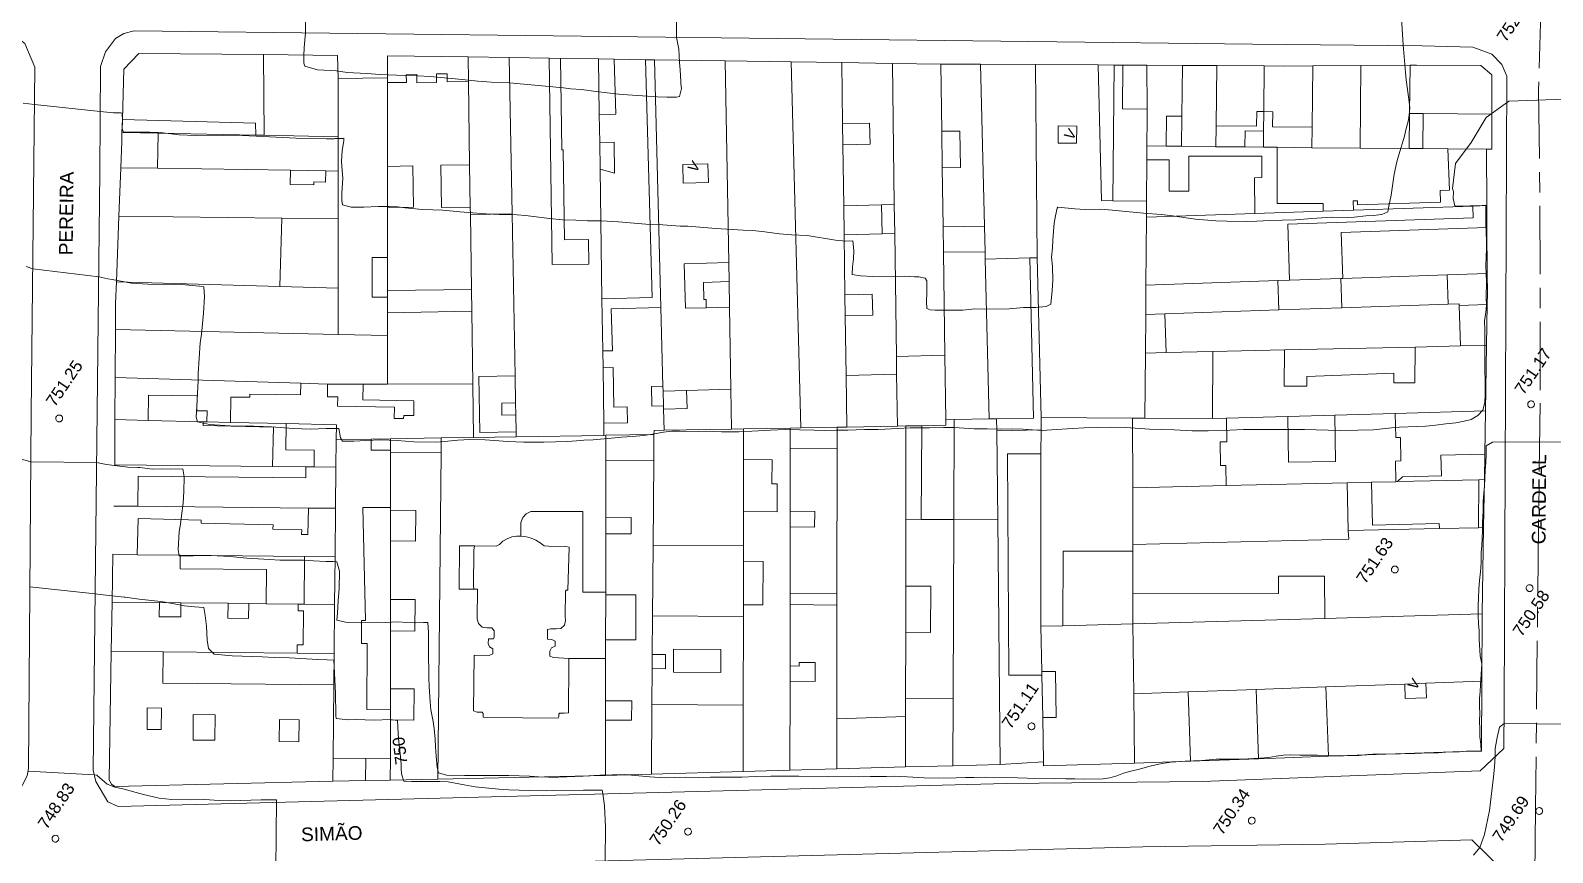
# Model space of a CAD drawing. Header units: metres. Extents: x 325024 to 7190115, y 7391967 to 10157759.
# Drawn here: x 325723 to 325945.9, y 7393366.1 to 7393486.6 of the extents above; entities that cross this region are included whole.
import ezdxf
from ezdxf.enums import TextEntityAlignment as Align

# ---------------------------------------------------------------- set-up
doc = ezdxf.new("R2010")
doc.units = ezdxf.units.M
doc.linetypes.add('T09', pattern=[17, 10, -2, 3, -2])
doc.layers.get('0').update_dxf_attribs({"lineweight": 18})
for name, color, linetype, lineweight in [('100_SIST_VIARIO_MEIO_FIO', 1, 'Continuous', 18), ('160_P_SIMP_ASF_TOP', 7, 'Continuous', 18), ('206_MURO_E_MURO_ARRIMO', 7, 'Continuous', 18), ('214_PROJ_BEIRAL_EDIF', 10, 'Continuous', 18), ('508_LM_SETOR_FISCAL', 136, 'T09', 18), ('600_CURVA_MESTRA', 14, 'Continuous', 18), ('602_CURVA_MESTRA_TOP', 24, 'Continuous', 18), ('604_CURVA_INTERM', 7, 'Continuous', 18), ('606_PTO_COTADO', 7, 'Continuous', 18), ('608_PTO_COTADO_INTERVIA', 1, 'Continuous', 18), ('624_SEGM_CURVA_MESTRA', 14, 'Continuous', 18)]:
    doc.layers.add(name, color=color, linetype=linetype, lineweight=lineweight)
doc.styles.add('Style-Arial', font='arial.ttf', dxfattribs={"height": 1.75})

# ---------------------------------------------------------------- blocks, each defined once
blk = doc.blocks.new('SP09')
at = {"color": 0, "linetype": 'Continuous'}
blk.add_lwpolyline([(-0.03, -0.51), (-0.14, -0.49), (-0.24, -0.46), (-0.31, -0.42), (-0.35, -0.39), (-0.42, -0.31), (-0.47, -0.24), (-0.51, -0.15), (-0.52, -0.09), (-0.52, 0.03), (-0.51, 0.11), (-0.48, 0.2), (-0.44, 0.27), (-0.4, 0.33), (-0.32, 0.39), (-0.23, 0.44), (-0.15, 0.48), (-0.1, 0.48), (-0.03, 0.48), (0.08, 0.48), (0.19, 0.44), (0.27, 0.4), (0.35, 0.32), (0.41, 0.23), (0.46, 0.11), (0.48, 0.03), (0.48, -0.03), (0.47, -0.08), (0.44, -0.21), (0.38, -0.3), (0.31, -0.38), (0.23, -0.44), (0.1, -0.49), (0.02, -0.51)], close=True, dxfattribs=at)
blk = doc.blocks.new('SP10')
at = {"color": 0, "linetype": 'Continuous'}
blk.add_lwpolyline([(-0.03, -0.51), (-0.14, -0.49), (-0.24, -0.46), (-0.31, -0.42), (-0.35, -0.39), (-0.42, -0.31), (-0.47, -0.24), (-0.51, -0.15), (-0.52, -0.09), (-0.52, 0.03), (-0.51, 0.11), (-0.48, 0.2), (-0.44, 0.27), (-0.4, 0.33), (-0.32, 0.39), (-0.23, 0.44), (-0.15, 0.48), (-0.1, 0.48), (-0.03, 0.48), (0.08, 0.48), (0.19, 0.44), (0.27, 0.4), (0.35, 0.32), (0.41, 0.23), (0.46, 0.11), (0.48, 0.03), (0.48, -0.03), (0.47, -0.08), (0.44, -0.21), (0.38, -0.3), (0.31, -0.38), (0.23, -0.44), (0.1, -0.49), (0.02, -0.51)], close=True, dxfattribs=at)

msp = doc.modelspace()

# ---------------------------------------------------------------- linework, layer by layer
at = {"layer": '100_SIST_VIARIO_MEIO_FIO'}
for points in [[(325664.633, 7393375.287), (325667.197, 7393372.698), (325718.647, 7393373.061), (325720.968, 7393374.427), (325722.471, 7393377.354), (325722.692, 7393378.417), (325723.076, 7393430.465), (325723.616, 7393481.187), (325722.172, 7393484.639), (325720.248, 7393486.109), (325717.898, 7393486.733), (325668.58, 7393487.375), (325665.976, 7393484.94), (325665.288, 7393417.593)], [(325926.837, 7393484.288), (325934.256, 7393484.091), (325937.035, 7393483.098), (325938.527, 7393481.569), (325939.237, 7393479.879), (325938.865, 7393387.68), (325938.792, 7393381.357), (325935.334, 7393378.098), (325894.605, 7393376.542), (325865.968, 7393376.232), (325735.836, 7393372.875), (325734.288, 7393373.524), (325732.567, 7393376.549), (325732.137, 7393378.193), (325733.147, 7393465.866), (325733.229, 7393481.285), (325733.947, 7393483.442), (325735.437, 7393485.368), (325736.64, 7393486.129), (325738.151, 7393486.499), (325902.003, 7393484.543)], [(325885.906, 7393366.962), (325766.498, 7393363.835), (325735.036, 7393362.867), (325732.548, 7393361.129), (325731.93, 7393359.365), (325731.289, 7393298.226), (325730.821, 7393267.041), (325731.976, 7393264.494), (325733.201, 7393262.978), (325735.308, 7393261.827), (325752.061, 7393261.431), (325820.465, 7393260.932), (325934.46, 7393260.813), (325936.447, 7393261.823), (325937.757, 7393263.627), (325938.715, 7393363.478), (325934.11, 7393367.979), (325912.648, 7393367.36)]]:
    msp.add_lwpolyline(points, close=True, dxfattribs=at)
at = {"layer": '206_MURO_E_MURO_ARRIMO'}
for p, q in [((325767.933, 7393482.905), (325757.128, 7393483.017)), ((325775.271, 7393482.859), (325787.074, 7393482.679)), ((325798.953, 7393482.497), (325800.617, 7393482.472)), ((325806.184, 7393482.387), (325808.495, 7393482.351)), ((325813.053, 7393482.282), (325814.389, 7393482.261)), ((325849.232, 7393481.742), (325856.323, 7393481.641)), ((325881.723, 7393481.493), (325883.001, 7393481.485)), ((325736.345, 7393470.282), (325736.199, 7393466.458)), ((325736.383, 7393471.62), (325736.345, 7393470.282)), ((325936.287, 7393469.187), (325936.29, 7393460.903)), ((325936.29, 7393460.903), (325936.291, 7393459.117)), ((325936.291, 7393459.117), (325936.303, 7393457.702)), ((325936.361, 7393446.404), (325936.266, 7393440.418)), ((325735.384, 7393435.738), (325735.353, 7393429.541)), ((325936.014, 7393424.505), (325935.955, 7393420.757)), ((325935.955, 7393420.757), (325935.844, 7393413.72)), ((325935.844, 7393413.72), (325935.644, 7393401.085)), ((325851.165, 7393378.652), (325841.095, 7393378.392)), ((325858.102, 7393378.831), (325851.165, 7393378.652)), ((325871.381, 7393379.405), (325865.046, 7393379.011)), ((325775.69, 7393376.744), (325772.064, 7393376.668)), ((325827.388, 7393377.995), (325813.926, 7393377.606))]:
    msp.add_line(p, q, dxfattribs=at)
for points in [[(325767.933, 7393482.905), (325768.028, 7393479.517)], [(325775.273, 7393479.623), (325775.271, 7393482.859)], [(325903.645, 7393474.665), (325903.615, 7393471.826)], [(325856.459, 7393471.794), (325856.532, 7393466.428)], [(325886.514, 7393467.625), (325886.529, 7393469.644)], [(325891.575, 7393469.589), (325889.342, 7393469.613)], [(325896.634, 7393469.535), (325900.885, 7393469.489)], [(325903.591, 7393469.46), (325905.588, 7393469.439)], [(325934.257, 7393460.833), (325936.29, 7393460.903)], [(325856.652, 7393457.784), (325856.703, 7393454.064)], [(325915.218, 7393450.237), (325914.928, 7393450.227)], [(325775.286, 7393447.485), (325775.286, 7393448.445)], [(325787.572, 7393448.625), (325787.619, 7393445.431)], [(325748.829, 7393429.227), (325752.278, 7393429.146)], [(325864.521, 7393427.89), (325864.502, 7393429.65)], [(325871.03, 7393428.072), (325864.521, 7393427.89)], [(325864.521, 7393427.89), (325864.661, 7393414.844)], [(325775.72, 7393425.065), (325775.722, 7393426.734)], [(325763.319, 7393422.628), (325758.422, 7393422.675)], [(325935.16, 7393420.739), (325935.955, 7393420.757)], [(325735.199, 7393416.887), (325738.714, 7393416.85)], [(325916.02, 7393413.289), (325929.367, 7393413.579)], [(325935.11, 7393413.704), (325935.844, 7393413.72)], [(325884.47, 7393404), (325884.455, 7393410.268)], [(325827.418, 7393408.803), (325827.411, 7393402.419)], [(325762.194, 7393402.529), (325763.063, 7393402.519)], [(325767.465, 7393395.25), (325762.045, 7393395.306)], [(325871.25, 7393385.885), (325871.123, 7393392.109)], [(325851.165, 7393378.652), (325851.172, 7393386.035)]]:
    msp.add_lwpolyline(points, dxfattribs=at)
at = {"layer": '214_PROJ_BEIRAL_EDIF'}
for points in [[(325755.986, 7393471.222), (325755.961, 7393472.976), (325736.437, 7393473.507), (325736.647, 7393480.912), (325738.828, 7393483.208), (325757.128, 7393483.017), (325757.225, 7393471.197)], [(325787.127, 7393479.087), (325787.074, 7393482.679), (325793.082, 7393482.587), (325793.52, 7393459.702), (325787.411, 7393459.612), (325787.396, 7393460.667), (325787.305, 7393466.873)], [(325806.303, 7393474.246), (325806.184, 7393482.387), (325800.617, 7393482.472), (325800.813, 7393469.09), (325801.002, 7393469.093), (325801.195, 7393455.882), (325804.707, 7393455.933), (325804.759, 7393452.345), (325799.395, 7393452.267), (325798.953, 7393482.497), (325793.082, 7393482.587), (325793.52, 7393459.702), (325793.974, 7393435.951), (325794.049, 7393431.996), (325794.083, 7393430.237), (325794.131, 7393427.75), (325794.144, 7393427.033), (325806.99, 7393427.242), (325806.964, 7393429.002), (325806.845, 7393437.15), (325806.809, 7393439.604), (325806.698, 7393447.222), (325806.419, 7393466.263), (325806.363, 7393470.159)], [(325806.363, 7393470.159), (325806.303, 7393474.246), (325808.719, 7393474.314), (325808.495, 7393482.351), (325813.053, 7393482.282), (325814.027, 7393447.427), (325806.698, 7393447.222), (325806.419, 7393466.263), (325808.527, 7393465.662), (325808.461, 7393470.19)], [(325815.326, 7393445.96), (325815.623, 7393434.463), (325815.642, 7393433.732), (325819.088, 7393433.828), (325825.576, 7393434.01), (325825.37, 7393446.035), (325821.976, 7393445.94), (325818.917, 7393445.854), (325818.734, 7393452.39), (325825.257, 7393452.573), (325824.751, 7393482.091), (325814.389, 7393482.261)], [(325825.257, 7393452.573), (325825.306, 7393449.76), (325825.37, 7393446.035), (325825.576, 7393434.01), (325825.676, 7393428.159), (325827.436, 7393428.19), (325834.276, 7393428.312), (325835.846, 7393428.339), (325834.392, 7393481.954), (325824.751, 7393482.091)], [(325841.943, 7393472.876), (325841.819, 7393481.848), (325834.392, 7393481.954), (325835.846, 7393428.339), (325841.143, 7393428.433), (325842.555, 7393428.458), (325842.451, 7393435.997), (325842.33, 7393444.743), (325842.288, 7393447.822), (325842.167, 7393456.615), (325842.108, 7393460.85), (325841.985, 7393469.808)], [(325841.943, 7393472.876), (325845.898, 7393472.986), (325845.984, 7393469.92), (325841.985, 7393469.808), (325842.108, 7393460.85), (325847.642, 7393461.004), (325849.517, 7393461.057), (325849.232, 7393481.742), (325841.819, 7393481.848)], [(325856.459, 7393471.794), (325859.132, 7393471.831), (325859.206, 7393466.465), (325856.532, 7393466.428), (325856.652, 7393457.784), (325862.717, 7393457.868), (325862.144, 7393481.607), (325856.323, 7393481.641)], [(325862.717, 7393457.868), (325862.807, 7393454.148), (325862.833, 7393453.069), (325869.366, 7393453.227), (325870.435, 7393453.252), (325870.223, 7393481.56), (325862.144, 7393481.607)], [(325886.35, 7393444.95), (325886.309, 7393439.302), (325886.24, 7393429.763), (325884.41, 7393429.772), (325871.053, 7393429.836), (325870.435, 7393453.252), (325870.223, 7393481.56), (325879.358, 7393481.506), (325879.887, 7393461.625), (325881.509, 7393461.607), (325886.47, 7393461.554), (325886.453, 7393459.186), (325886.381, 7393449.244)], [(325879.358, 7393481.506), (325879.887, 7393461.625), (325881.509, 7393461.607), (325881.723, 7393481.493)], [(325886.546, 7393475.048), (325882.933, 7393475.087), (325883.001, 7393481.485), (325886.493, 7393481.465)], [(325889.342, 7393469.613), (325889.39, 7393474.012), (325891.628, 7393473.988), (325891.718, 7393481.434), (325886.493, 7393481.465), (325886.546, 7393475.048), (325886.558, 7393473.663), (325886.529, 7393469.644)], [(325891.628, 7393473.988), (325891.575, 7393469.589), (325896.634, 7393469.535), (325896.665, 7393472.591), (325896.757, 7393481.405), (325891.718, 7393481.434)], [(325896.665, 7393472.591), (325902.581, 7393472.528), (325902.604, 7393474.676), (325903.645, 7393474.665), (325903.715, 7393481.364), (325896.757, 7393481.405)], [(325910.719, 7393472.377), (325904.925, 7393472.439), (325904.949, 7393474.651), (325903.645, 7393474.665), (325903.715, 7393481.364), (325906.6, 7393481.347), (325910.812, 7393481.38)], [(325910.719, 7393472.377), (325910.812, 7393481.38), (325917.879, 7393481.436), (325917.754, 7393469.33), (325910.688, 7393469.384)], [(325925.079, 7393481.492), (325917.879, 7393481.436), (325917.754, 7393469.33), (325924.952, 7393469.274), (325925.005, 7393474.418)], [(325926.974, 7393474.398), (325937.044, 7393474.293), (325937.05, 7393480.078), (325935.437, 7393481.406), (325926.025, 7393481.5), (325925.079, 7393481.492), (325925.005, 7393474.418)], [(325775.286, 7393447.485), (325775.287, 7393445.195), (325775.289, 7393441.864), (325768.043, 7393442.026), (325768.041, 7393448.818), (325768.036, 7393458.939), (325768.033, 7393465.96), (325768.031, 7393470.977), (325768.028, 7393479.517), (325775.273, 7393479.623), (325775.273, 7393478.92), (325775.278, 7393466.651), (325775.281, 7393460.608), (325775.284, 7393453.287), (325773.007, 7393453.287), (325773.009, 7393447.484)], [(325787.305, 7393466.873), (325787.127, 7393479.087), (325784.039, 7393479.042), (325784.022, 7393480.213), (325782.441, 7393480.19), (325782.46, 7393478.932), (325779.579, 7393478.89), (325779.562, 7393480.088), (325778.024, 7393480.065), (325778.04, 7393478.96), (325775.273, 7393478.92), (325775.278, 7393466.651), (325778.989, 7393466.705), (325779.077, 7393460.664), (325775.281, 7393460.608), (325775.284, 7393453.287), (325775.286, 7393448.445), (325787.572, 7393448.625), (325787.411, 7393459.612), (325787.396, 7393460.667), (325783.168, 7393460.605), (325783.077, 7393466.812)], [(325755.986, 7393471.222), (325741.675, 7393471.512), (325736.383, 7393471.62), (325736.437, 7393473.507), (325755.961, 7393472.976)], [(325873.532, 7393472.579), (325876.243, 7393472.549), (325876.216, 7393470.029), (325873.505, 7393470.059)], [(325924.952, 7393469.274), (325925.005, 7393474.418), (325926.974, 7393474.398), (325926.934, 7393469.259)], [(325930.616, 7393469.23), (325926.934, 7393469.259), (325926.974, 7393474.398), (325937.044, 7393474.293), (325937.039, 7393469.181), (325936.287, 7393469.187)], [(325766.228, 7393465.989), (325761.054, 7393466.069), (325741.594, 7393466.374), (325741.675, 7393471.512), (325755.986, 7393471.222), (325757.225, 7393471.197), (325768.031, 7393470.977), (325768.033, 7393465.96)], [(325903.591, 7393469.46), (325903.615, 7393471.826), (325900.911, 7393471.855), (325900.885, 7393469.489)], [(325886.514, 7393467.625), (325886.47, 7393461.554), (325886.453, 7393459.186), (325902.309, 7393459.732), (325902.301, 7393464.993), (325903.344, 7393464.995), (325903.339, 7393468.136), (325892.654, 7393468.12), (325892.661, 7393463.01), (325889.776, 7393463.006), (325889.769, 7393467.63)], [(325905.588, 7393469.439), (325910.688, 7393469.384), (325917.754, 7393469.33), (325924.952, 7393469.274), (325926.934, 7393469.259), (325930.616, 7393469.23), (325930.825, 7393463.179), (325929.472, 7393463.132), (325929.53, 7393461.427), (325917.37, 7393461.008), (325917.35, 7393461.609), (325916.717, 7393461.587), (325916.764, 7393460.23), (325912.336, 7393460.078), (325912.334, 7393461.231), (325905.601, 7393461.221)], [(325759.791, 7393459.046), (325768.036, 7393458.939), (325768.033, 7393465.96), (325766.228, 7393465.989), (325766.202, 7393464.349), (325764.495, 7393464.376), (325764.488, 7393463.934), (325761.021, 7393463.988), (325761.054, 7393466.069), (325741.594, 7393466.374), (325736.199, 7393466.458), (325735.926, 7393459.356)], [(325818.527, 7393466.906), (325818.603, 7393464.195), (325822.299, 7393464.298), (325822.223, 7393467.01)], [(325849.517, 7393461.057), (325849.575, 7393456.822), (325847.76, 7393456.771), (325847.642, 7393461.004)], [(325735.557, 7393449.736), (325735.926, 7393459.356), (325759.791, 7393459.046), (325759.509, 7393449.059)], [(325768.041, 7393448.818), (325768.036, 7393458.939), (325759.791, 7393459.046), (325759.509, 7393449.059)], [(325905.714, 7393449.91), (325907.424, 7393449.969), (325907.142, 7393458.171), (325934.316, 7393459.107), (325934.257, 7393460.833), (325916.764, 7393460.23), (325912.336, 7393460.078), (325902.309, 7393459.732), (325886.453, 7393459.186), (325886.381, 7393449.244)], [(325849.823, 7393438.795), (325849.575, 7393456.822), (325847.76, 7393456.771), (325842.167, 7393456.615), (325842.288, 7393447.822), (325846.264, 7393447.933), (325846.35, 7393444.855), (325842.33, 7393444.743), (325842.451, 7393435.997), (325849.859, 7393436.204)], [(325915.218, 7393450.237), (325930.484, 7393450.763), (325936.363, 7393450.966), (325936.303, 7393457.702), (325914.986, 7393456.968)], [(325862.833, 7393453.069), (325863.398, 7393429.663), (325858.271, 7393429.546), (325857.041, 7393429.518), (325856.91, 7393438.993), (325856.703, 7393454.064), (325862.807, 7393454.148)], [(325863.398, 7393429.663), (325864.502, 7393429.65), (325869.931, 7393429.781), (325869.366, 7393453.227), (325862.833, 7393453.069)], [(325907.424, 7393449.969), (325914.928, 7393450.227), (325915.076, 7393445.939), (325905.862, 7393445.622), (325905.714, 7393449.91)], [(325936.363, 7393450.966), (325930.484, 7393450.763), (325930.631, 7393446.475), (325932.266, 7393446.531), (325932.275, 7393446.264), (325936.361, 7393446.404), (325936.388, 7393448.12)], [(325759.509, 7393449.059), (325768.041, 7393448.818), (325768.043, 7393442.026), (325735.418, 7393442.756), (325735.437, 7393446.61), (325735.557, 7393449.736)], [(325825.306, 7393449.76), (325821.551, 7393449.656), (325821.621, 7393447.159), (325821.942, 7393447.168), (325821.976, 7393445.94), (325825.37, 7393446.035)], [(325815.79, 7393427.984), (325814.319, 7393427.958), (325814.315, 7393427.36), (325807.264, 7393427.246), (325806.99, 7393427.242), (325806.964, 7393429.002), (325810.411, 7393429.053), (325810.377, 7393431.411), (325808.41, 7393431.382), (325808.326, 7393437.171), (325806.845, 7393437.15), (325806.809, 7393439.604), (325808.22, 7393439.643), (325808.049, 7393445.757), (325815.326, 7393445.96), (325815.623, 7393434.463), (325813.934, 7393434.415), (325814.015, 7393431.526), (325815.698, 7393431.573), (325815.711, 7393431.069)], [(325896.165, 7393439.522), (325889.363, 7393439.37), (325889.168, 7393445.047), (325905.862, 7393445.622), (325915.076, 7393445.939), (325930.631, 7393446.475), (325932.266, 7393446.531), (325932.275, 7393446.264), (325932.479, 7393440.333), (325925.799, 7393440.184), (325906.664, 7393439.757)], [(325787.774, 7393434.775), (325775.292, 7393434.763), (325775.289, 7393441.864), (325775.287, 7393445.195), (325787.619, 7393445.431)], [(325886.309, 7393439.302), (325889.363, 7393439.37), (325889.168, 7393445.047), (325886.35, 7393444.95)], [(325762.562, 7393434.88), (325766.504, 7393434.755), (325771.72, 7393434.76), (325775.292, 7393434.763), (325775.289, 7393441.864), (325768.043, 7393442.026), (325735.418, 7393442.756), (325735.384, 7393435.738)], [(325857.041, 7393429.518), (325856.91, 7393438.993), (325849.823, 7393438.795), (325849.859, 7393436.204), (325849.964, 7393428.589), (325851.213, 7393428.611), (325853.545, 7393428.653), (325857.052, 7393428.715)], [(325889.363, 7393439.37), (325896.165, 7393439.522), (325896.133, 7393429.715), (325886.24, 7393429.763), (325886.309, 7393439.302)], [(325898.18, 7393429.773), (325907.179, 7393430.024), (325914.053, 7393430.216), (325922.91, 7393430.463), (325936.114, 7393430.832), (325936.266, 7393440.418), (325932.479, 7393440.333), (325925.799, 7393440.184), (325925.782, 7393434.932), (325922.689, 7393434.942), (325922.694, 7393436.348), (325909.955, 7393435.849), (325909.951, 7393434.431), (325906.646, 7393434.442), (325906.664, 7393439.757), (325896.165, 7393439.522), (325896.133, 7393429.715)], [(325925.799, 7393440.184), (325906.664, 7393439.757), (325906.646, 7393434.442), (325909.951, 7393434.431), (325909.955, 7393435.849), (325922.694, 7393436.348), (325922.689, 7393434.942), (325925.782, 7393434.932)], [(325771.72, 7393434.76), (325771.684, 7393432.435), (325779.152, 7393432.319), (325779.118, 7393430.143), (325777.646, 7393430.166), (325777.638, 7393429.702), (325776.276, 7393429.724), (325776.302, 7393431.389), (325767.965, 7393431.52), (325767.986, 7393432.861), (325766.475, 7393432.885), (325766.504, 7393434.755), (325762.562, 7393434.88), (325762.535, 7393433.158), (325755.109, 7393433.275), (325755.102, 7393432.814), (325752.336, 7393432.857), (325752.278, 7393429.146), (325760.435, 7393428.956), (325767.783, 7393428.785), (325767.763, 7393426.605), (325772.902, 7393426.688), (325775.722, 7393426.734), (325783.139, 7393426.854), (325787.889, 7393426.931), (325787.774, 7393434.775), (325775.292, 7393434.763)], [(325794.049, 7393431.996), (325793.974, 7393435.951), (325788.658, 7393435.849), (325788.815, 7393427.649), (325794.131, 7393427.75), (325794.083, 7393430.237), (325792.037, 7393430.197), (325792.003, 7393431.957)], [(325740.207, 7393429.428), (325748.275, 7393429.24), (325748.829, 7393429.227), (325748.853, 7393430.821), (325747.343, 7393430.845), (325747.377, 7393433.016), (325740.265, 7393433.127)], [(325815.711, 7393431.069), (325815.698, 7393431.573), (325815.642, 7393433.732), (325819.088, 7393433.828), (325819.162, 7393431.166)], [(325870.982, 7393424.531), (325870.977, 7393399.265), (325874.227, 7393399.331), (325874.229, 7393410.27), (325884.455, 7393410.268), (325884.453, 7393411.267), (325884.434, 7393419.548), (325884.41, 7393429.772), (325871.053, 7393429.836), (325871.03, 7393428.072)], [(325898.129, 7393419.87), (325915.867, 7393420.286), (325919.434, 7393420.37), (325922.972, 7393420.453), (325922.928, 7393423.479), (325923.703, 7393423.49), (325923.653, 7393426.926), (325922.962, 7393426.916), (325922.91, 7393430.463), (325914.053, 7393430.216), (325914.152, 7393423.432), (325907.277, 7393423.331), (325907.179, 7393430.024), (325898.18, 7393429.773), (325898.231, 7393426.302), (325897.258, 7393426.287), (325897.309, 7393422.822), (325898.085, 7393422.833)], [(325922.91, 7393430.463), (325922.962, 7393426.916), (325923.653, 7393426.926), (325923.703, 7393423.49), (325922.928, 7393423.479), (325922.972, 7393420.453), (325923.248, 7393420.459), (325923.959, 7393421.167), (325929.653, 7393421.301), (325929.582, 7393424.354), (325936.014, 7393424.505), (325936.114, 7393430.832)], [(325735.321, 7393422.899), (325758.422, 7393422.675), (325758.556, 7393428.424), (325748.262, 7393428.663), (325748.275, 7393429.24), (325740.207, 7393429.428), (325735.353, 7393429.541)], [(325760.435, 7393428.956), (325760.399, 7393425.124), (325764.546, 7393425.085), (325764.522, 7393422.616), (325767.725, 7393422.585), (325767.763, 7393426.605), (325767.783, 7393428.785)], [(325814.315, 7393427.36), (325814.285, 7393423.578), (325814.188, 7393411.087), (325827.42, 7393411.074), (325827.425, 7393416.066), (325827.432, 7393423.686), (325827.436, 7393428.19), (325825.676, 7393428.159), (325815.79, 7393427.984), (325814.319, 7393427.958)], [(325834.24, 7393391.228), (325834.228, 7393378.193), (325827.388, 7393377.995), (325827.397, 7393387.714), (325827.41, 7393400.68), (325827.411, 7393402.419), (325830.255, 7393402.397), (325830.305, 7393408.78), (325827.418, 7393408.803), (325827.42, 7393411.074), (325827.425, 7393416.066), (325832.349, 7393416.028), (325832.381, 7393420.146), (325831.582, 7393420.153), (325831.609, 7393423.653), (325827.432, 7393423.686), (325827.436, 7393428.19), (325834.276, 7393428.312), (325834.274, 7393425.381), (325834.264, 7393416.11), (325834.262, 7393413.841), (325834.253, 7393404.121), (325834.251, 7393402.435), (325834.242, 7393393.452)], [(325841.118, 7393402.382), (325841.12, 7393404.067), (325841.14, 7393425.327), (325841.143, 7393428.433), (325842.555, 7393428.458), (325849.964, 7393428.589), (325851.213, 7393428.611), (325851.2, 7393414.949), (325851.191, 7393405.159), (325851.184, 7393398.4), (325851.175, 7393388.7), (325851.172, 7393386.035), (325841.102, 7393385.688)], [(325858.222, 7393414.894), (325853.438, 7393414.932), (325853.545, 7393428.653), (325857.052, 7393428.715), (325857.041, 7393429.518), (325858.271, 7393429.546)], [(325898.129, 7393419.87), (325884.434, 7393419.548), (325884.41, 7393429.772), (325886.24, 7393429.763), (325896.133, 7393429.715), (325898.18, 7393429.773), (325898.231, 7393426.302), (325897.258, 7393426.287), (325897.309, 7393422.822), (325898.085, 7393422.833)], [(325767.422, 7393390.694), (325767.32, 7393379.922), (325772.094, 7393379.877), (325775.692, 7393379.843), (325775.696, 7393385.553), (325775.696, 7393387.051), (325772.23, 7393387.084), (325772.321, 7393396.728), (325771.453, 7393396.736), (325771.485, 7393400.128), (325772.041, 7393400.123), (325771.664, 7393416.685), (325775.715, 7393416.647), (325775.72, 7393424.748), (325775.72, 7393425.065), (325772.887, 7393425.091), (325772.902, 7393426.688), (325767.763, 7393426.605), (325767.725, 7393422.585), (325767.667, 7393416.549), (325767.6, 7393409.432), (325767.534, 7393402.473), (325767.465, 7393395.25)], [(325787.964, 7393404.709), (325785.754, 7393404.71), (325785.814, 7393411.066), (325788.003, 7393411.046), (325791.184, 7393411.016), (325791.693, 7393411.263), (325792.179, 7393411.722), (325792.784, 7393412.094), (325793.471, 7393412.355), (325794.197, 7393412.488), (325794.789, 7393412.485), (325794.79, 7393414.457), (325795.081, 7393415.223), (325795.593, 7393415.764), (325796.269, 7393416.08), (325803.877, 7393416.074), (325803.869, 7393404.257), (325807.242, 7393404.255), (325807.25, 7393412.81), (325807.253, 7393415.232), (325807.261, 7393423.585), (325807.264, 7393427.246), (325806.99, 7393427.242), (325794.144, 7393427.033), (325787.889, 7393426.931), (325783.139, 7393426.854), (325783.118, 7393424.678), (325782.663, 7393376.892), (325807.216, 7393377.412), (325807.224, 7393385.495), (325807.226, 7393388.339), (325807.232, 7393394.567), (325801.823, 7393394.571), (325801.859, 7393394.006), (325801.789, 7393386.593), (325801.156, 7393386.537), (325800.465, 7393386.544), (325800.372, 7393386.377), (325800.368, 7393385.992), (325800.28, 7393385.823), (325789.903, 7393385.921), (325789.295, 7393385.973), (325789.299, 7393386.492), (325789.148, 7393386.698), (325788.423, 7393386.705), (325787.874, 7393386.888), (325787.968, 7393395.021), (325790.191, 7393395), (325790.701, 7393395.228), (325790.708, 7393395.969), (325790.234, 7393396.234), (325790.004, 7393396.737), (325790.056, 7393397.426), (325790.781, 7393397.419), (325790.916, 7393397.652), (325790.91, 7393398.613), (325790.584, 7393399.019), (325789.852, 7393399.026), (325789.143, 7393399.148), (325788.621, 7393399.664), (325788.396, 7393400.363), (325788.433, 7393401.101), (325788.461, 7393404.066), (325788.441, 7393404.685)], [(325834.262, 7393413.841), (325837.847, 7393413.813), (325837.865, 7393416.082), (325834.264, 7393416.11), (325834.274, 7393425.381), (325841.14, 7393425.327), (325841.12, 7393404.067), (325834.253, 7393404.121)], [(325775.696, 7393385.553), (325775.692, 7393379.843), (325775.69, 7393376.744), (325782.663, 7393376.892), (325783.118, 7393424.678), (325775.72, 7393424.748), (325775.715, 7393416.647), (325775.715, 7393416.289), (325779.418, 7393416.254), (325779.375, 7393411.735), (325775.712, 7393411.77), (325775.707, 7393403.215), (325779.326, 7393403.181), (325779.283, 7393398.548), (325775.704, 7393398.582), (325775.698, 7393390.124), (325779.175, 7393390.091), (325779.132, 7393385.521)], [(325807.224, 7393385.495), (325807.216, 7393377.412), (325813.926, 7393377.606), (325814.006, 7393387.818), (325814.047, 7393393.063), (325814.063, 7393395.133), (325814.107, 7393400.784), (325814.188, 7393411.087), (325814.285, 7393423.578), (325807.261, 7393423.585), (325807.253, 7393415.232), (325810.964, 7393415.228), (325810.962, 7393412.806), (325807.25, 7393412.81), (325807.242, 7393404.255), (325807.242, 7393403.887), (325811.675, 7393403.883), (325811.669, 7393397.291), (325807.235, 7393397.295), (325807.232, 7393394.567), (325807.226, 7393388.339), (325811.044, 7393388.336), (325811.042, 7393385.492)], [(325871.123, 7393392.109), (325871.113, 7393392.619), (325870.977, 7393399.265), (325870.982, 7393424.531), (325866.12, 7393424.532), (325866.303, 7393392.094)], [(325763.319, 7393422.628), (325764.522, 7393422.616), (325767.725, 7393422.585), (325767.667, 7393416.549), (325763.683, 7393416.591), (325738.714, 7393416.85), (325738.756, 7393421.265), (325763.304, 7393421.032)], [(325884.434, 7393419.548), (325884.453, 7393411.267), (325916.078, 7393412.014), (325916.02, 7393413.289), (325915.867, 7393420.286), (325898.129, 7393419.87)], [(325919.434, 7393420.37), (325919.57, 7393414.096), (325929.351, 7393414.309), (325929.367, 7393413.579), (325935.11, 7393413.704), (325935.16, 7393420.739), (325923.248, 7393420.459), (325922.972, 7393420.453)], [(325763.683, 7393416.591), (325767.667, 7393416.549), (325767.6, 7393409.432), (325763.129, 7393409.478), (325744.916, 7393409.667), (325738.624, 7393409.733), (325738.748, 7393415.052), (325747.987, 7393414.837), (325747.975, 7393414.354), (325758.512, 7393414.109), (325758.497, 7393413.479), (325762.714, 7393413.381), (325762.699, 7393412.735), (325763.593, 7393412.714)], [(325775.715, 7393416.289), (325775.712, 7393411.77), (325779.375, 7393411.735), (325779.418, 7393416.254)], [(325794.789, 7393412.485), (325794.79, 7393414.457), (325795.081, 7393415.223), (325795.593, 7393415.764), (325796.269, 7393416.08), (325803.877, 7393416.074), (325803.869, 7393404.257), (325807.242, 7393404.255), (325807.242, 7393403.887), (325807.235, 7393397.295), (325807.232, 7393394.567), (325801.823, 7393394.571), (325799.599, 7393394.717), (325799.036, 7393394.898), (325799.043, 7393395.639), (325799.321, 7393396.103), (325799.825, 7393396.336), (325799.832, 7393397.078), (325799.361, 7393397.349), (325798.702, 7393397.392), (325798.715, 7393398.784), (325799.226, 7393398.886), (325799.963, 7393398.879), (325800.688, 7393398.919), (325801.197, 7393399.435), (325801.338, 7393400.091), (325801.31, 7393400.72), (325801.345, 7393404.418), (325801.455, 7393404.544), (325801.717, 7393404.541), (325801.905, 7393410.875), (325801.357, 7393410.966), (325798.858, 7393410.989), (325798.244, 7393411.077), (325797.649, 7393411.518), (325797.006, 7393411.883), (325796.325, 7393412.166), (325795.615, 7393412.363)], [(325851.184, 7393398.4), (325854.822, 7393398.372), (325854.874, 7393405.13), (325851.191, 7393405.159), (325851.2, 7393414.949), (325853.438, 7393414.932), (325858.222, 7393414.894), (325858.135, 7393388.646), (325851.175, 7393388.7)], [(325864.661, 7393414.844), (325865.046, 7393379.011), (325858.102, 7393378.831), (325858.135, 7393388.646), (325858.222, 7393414.894)], [(325788.003, 7393411.046), (325791.184, 7393411.016), (325791.693, 7393411.263), (325792.179, 7393411.722), (325792.784, 7393412.094), (325793.471, 7393412.355), (325794.197, 7393412.488), (325794.789, 7393412.485), (325795.615, 7393412.363), (325796.325, 7393412.166), (325797.006, 7393411.883), (325797.649, 7393411.518), (325798.244, 7393411.077), (325798.858, 7393410.989), (325801.357, 7393410.966), (325801.905, 7393410.875), (325801.717, 7393404.541), (325801.455, 7393404.544), (325801.345, 7393404.418), (325801.31, 7393400.72), (325801.338, 7393400.091), (325801.197, 7393399.435), (325800.688, 7393398.919), (325799.963, 7393398.879), (325799.226, 7393398.886), (325798.715, 7393398.784), (325798.702, 7393397.392), (325799.361, 7393397.349), (325799.832, 7393397.078), (325799.825, 7393396.336), (325799.321, 7393396.103), (325799.043, 7393395.639), (325799.036, 7393394.898), (325799.599, 7393394.717), (325801.823, 7393394.571), (325801.859, 7393394.006), (325801.789, 7393386.593), (325801.156, 7393386.537), (325800.465, 7393386.544), (325800.372, 7393386.377), (325800.368, 7393385.992), (325800.28, 7393385.823), (325789.903, 7393385.921), (325789.295, 7393385.973), (325789.299, 7393386.492), (325789.148, 7393386.698), (325788.423, 7393386.705), (325787.874, 7393386.888), (325787.968, 7393395.021), (325790.191, 7393395), (325790.701, 7393395.228), (325790.708, 7393395.969), (325790.234, 7393396.234), (325790.004, 7393396.737), (325790.056, 7393397.426), (325790.781, 7393397.419), (325790.916, 7393397.652), (325790.91, 7393398.613), (325790.584, 7393399.019), (325789.852, 7393399.026), (325789.143, 7393399.148), (325788.621, 7393399.664), (325788.396, 7393400.363), (325788.433, 7393401.101), (325788.461, 7393404.066), (325788.441, 7393404.685), (325787.964, 7393404.709), (325787.889, 7393405.01), (325787.941, 7393410.429)], [(325735.056, 7393409.853), (325734.935, 7393402.812), (325741.863, 7393402.74), (325745.021, 7393402.707), (325751.925, 7393402.635), (325754.954, 7393402.604), (325757.513, 7393402.577), (325757.56, 7393407.565), (325744.897, 7393407.685), (325744.916, 7393409.667), (325738.624, 7393409.733)], [(325787.964, 7393404.709), (325785.754, 7393404.71), (325785.814, 7393411.066), (325788.003, 7393411.046), (325787.941, 7393410.429), (325787.889, 7393405.01)], [(325763.129, 7393409.478), (325763.063, 7393402.519), (325767.534, 7393402.473), (325767.6, 7393409.432)], [(325912.574, 7393400.418), (325884.48, 7393399.607), (325884.47, 7393404), (325905.797, 7393404.05), (325905.791, 7393406.615), (325912.559, 7393406.631)], [(325775.707, 7393403.215), (325775.704, 7393398.582), (325779.283, 7393398.548), (325779.326, 7393403.181)], [(325741.863, 7393402.74), (325741.843, 7393400.673), (325745.002, 7393400.644), (325745.021, 7393402.707), (325751.925, 7393402.635), (325751.904, 7393400.444), (325754.933, 7393400.415), (325754.954, 7393402.604), (325757.513, 7393402.577), (325762.194, 7393402.529), (325762.184, 7393401.534), (325762.962, 7393401.527), (325762.915, 7393396.542), (325762.057, 7393396.551), (325762.045, 7393395.306), (325742.392, 7393395.511), (325734.812, 7393395.589), (325734.935, 7393402.812)], [(325745.021, 7393402.707), (325741.863, 7393402.74), (325741.843, 7393400.673), (325745.002, 7393400.644)], [(325754.954, 7393402.604), (325751.925, 7393402.635), (325751.904, 7393400.444), (325754.933, 7393400.415)], [(325841.102, 7393385.688), (325841.118, 7393402.382), (325834.251, 7393402.435), (325834.242, 7393393.452), (325835.594, 7393393.441), (325835.598, 7393393.976), (325837.936, 7393393.958), (325837.915, 7393391.199), (325834.24, 7393391.228), (325834.228, 7393378.193), (325841.095, 7393378.392)], [(325924.286, 7393390.808), (325927.39, 7393390.92), (325935.587, 7393391.216), (325935.644, 7393401.085), (325912.574, 7393400.418), (325884.48, 7393399.607), (325884.591, 7393389.378), (325892.547, 7393389.664), (325902.511, 7393390.023), (325912.754, 7393390.393)], [(325814.047, 7393393.063), (325815.98, 7393393.048), (325815.996, 7393395.118), (325814.063, 7393395.133), (325814.107, 7393400.784), (325827.41, 7393400.68), (325827.397, 7393387.714), (325814.006, 7393387.818)], [(325871.25, 7393385.885), (325873.249, 7393385.926), (325873.112, 7393392.66), (325871.113, 7393392.619), (325870.977, 7393399.265), (325874.227, 7393399.331), (325884.48, 7393399.607), (325884.591, 7393389.378), (325884.702, 7393379.212), (325871.382, 7393378.814), (325871.381, 7393379.405)], [(325742.392, 7393395.511), (325734.812, 7393395.589), (325734.489, 7393376.747), (325734.846, 7393376.131), (325735.358, 7393375.799), (325767.288, 7393376.566), (325767.32, 7393379.922), (325767.422, 7393390.694), (325742.348, 7393390.932)], [(325817.176, 7393395.935), (325824.112, 7393395.881), (325824.085, 7393392.496), (325817.15, 7393392.55)], [(325775.696, 7393385.553), (325775.696, 7393387.051), (325775.698, 7393390.124), (325779.175, 7393390.091), (325779.132, 7393385.521)], [(325892.908, 7393379.504), (325892.547, 7393389.664), (325902.511, 7393390.023), (325902.872, 7393379.858)], [(325902.872, 7393379.858), (325902.511, 7393390.023), (325912.754, 7393390.393), (325913.115, 7393380.222)], [(325924.286, 7393390.808), (325912.754, 7393390.393), (325913.115, 7393380.222), (325935.528, 7393381.018), (325935.587, 7393391.216), (325927.39, 7393390.92), (325927.467, 7393388.779), (325924.363, 7393388.667)], [(325892.908, 7393379.504), (325892.547, 7393389.664), (325884.591, 7393389.378), (325884.702, 7393379.212)], [(325740.077, 7393387.296), (325742.172, 7393387.276), (325742.142, 7393384.131), (325740.047, 7393384.151)], [(325746.823, 7393386.322), (325750.018, 7393386.292), (325749.982, 7393382.574), (325746.788, 7393382.605)], [(325759.444, 7393385.588), (325762.325, 7393385.56), (325762.295, 7393382.346), (325759.414, 7393382.373)], [(325767.288, 7393376.566), (325772.064, 7393376.668), (325772.094, 7393379.877), (325767.32, 7393379.922)]]:
    msp.add_lwpolyline(points, close=True, dxfattribs=at)
at = {"layer": '508_LM_SETOR_FISCAL'}
msp.add_lwpolyline([(325945.408, 7393585.422), (325944.549, 7393499.493), (325944.294, 7393491.027), (325943.896, 7393477.812), (325944.101, 7393460.855), (325944.111, 7393431.934), (325943.883, 7393414.132), (325943.455, 7393372.726), (325943.329, 7393360.529), (325942.645, 7393286.8), (325942.469, 7393263.546)], dxfattribs=at)
at = {"layer": '600_CURVA_MESTRA', "elevation": 750}
for points in [[(325722.889, 7393405.051), (325732.434, 7393404.019), (325733.621, 7393403.88), (325735.362, 7393403.67), (325736.726, 7393403.543), (325736.827, 7393403.552), (325738.917, 7393403.248), (325742.05, 7393402.883), (325743.784, 7393402.6), (325745.531, 7393402.276), (325746.981, 7393402.137), (325748.348, 7393402.038), (325748.591, 7393400.861), (325748.754, 7393399.265), (325748.884, 7393397.221), (325749.071, 7393396.01), (325749.885, 7393395.189), (325752.527, 7393394.934), (325756.936, 7393394.783), (325758.738, 7393394.67), (325760.923, 7393394.648), (325765.071, 7393394.399), (325766.442, 7393394.365), (325767.422, 7393394.307), (325767.641, 7393389.481), (325767.638, 7393388.343), (325767.691, 7393387.321), (325767.726, 7393386.148), (325767.775, 7393385.767), (325769.531, 7393385.57), (325770.682, 7393385.613), (325772.005, 7393385.582), (325773.356, 7393385.53), (325775.646, 7393385.59), (325776.756, 7393385.447), (325776.861, 7393383.542)], [(325934.373, 7393365.723), (325935.281, 7393366.835), (325935.977, 7393368.768), (325936.695, 7393372.259), (325937.09, 7393375.557), (325937.281, 7393377.188), (325937.413, 7393378.635), (325937.519, 7393380.22), (325937.557, 7393381.38), (325937.818, 7393382.955), (325938.165, 7393384.484), (325938.834, 7393385.008), (325948.539, 7393384.925)], [(325777.29, 7393378.491), (325777.328, 7393377.641), (325777.666, 7393376.581), (325778.77, 7393376.503), (325781.242, 7393376.504), (325782.947, 7393376.528), (325784.163, 7393376.498), (325786.519, 7393376.018), (325788.112, 7393375.749), (325791.595, 7393375.41), (325793.062, 7393375.312), (325796.101, 7393375.23), (325798.531, 7393375.175), (325799.575, 7393375.195), (325804.012, 7393375.234), (325805.244, 7393375.267), (325806.719, 7393375.244), (325806.829, 7393374.76), (325807.084, 7393372.956), (325807.226, 7393369.884), (325807.184, 7393364.901)]]:
    msp.add_lwpolyline(points, dxfattribs=at)
at = {"layer": '604_CURVA_INTERM', "flags": 128}
for points, elevation in [([(325763.355, 7393495.537), (325763.27, 7393486.2), (325763.078, 7393484.072), (325763.034, 7393482.853), (325763.039, 7393481.763), (325763.143, 7393481.341), (325765.023, 7393480.772), (325767.792, 7393480.66), (325769.386, 7393480.386), (325772.188, 7393480.245), (325774.186, 7393480.097), (325777.769, 7393479.981), (325779.743, 7393479.915), (325781.506, 7393479.826), (325786.227, 7393479.381), (325788.502, 7393479.147), (325790.468, 7393478.98), (325793.17, 7393478.865), (325801.061, 7393478.136), (325802.095, 7393478.025), (325803.704, 7393477.914), (325806.182, 7393477.557), (325809.163, 7393477.241), (325810.449, 7393477.125), (325811.882, 7393477.054), (325813.361, 7393476.919), (325814.763, 7393476.814), (325816.197, 7393476.77), (325817.627, 7393476.81), (325818.067, 7393476.907), (325818.359, 7393478.056), (325818.236, 7393478.81), (325818.244, 7393479.107), (325818.158, 7393480.797), (325818.048, 7393481.863), (325817.942, 7393483.808), (325817.628, 7393485.55), (325817.728, 7393495.139)], 754), ([(325721.915, 7393475.89), (325723.558, 7393475.731), (325733.194, 7393474.695), (325735.152, 7393474.509), (325736.227, 7393474.515), (325736.397, 7393474.454), (325736.435, 7393473.26), (325736.394, 7393472.168), (325736.582, 7393471.656), (325738.478, 7393471.656), (325740.439, 7393471.681), (325741.997, 7393471.598), (325744.776, 7393471.288), (325747.134, 7393471.193), (325753.062, 7393471.216), (325758.944, 7393470.937), (325760.915, 7393470.826), (325762.733, 7393470.749), (325766.325, 7393470.685), (325767.471, 7393470.703), (325767.614, 7393470.723), (325768.741, 7393470.737), (325768.861, 7393470.762), (325768.858, 7393470.427), (325768.63, 7393468.939), (325768.534, 7393467.42), (325768.612, 7393466.007), (325768.729, 7393464.945), (325768.604, 7393462.712), (325768.583, 7393461.635), (325768.679, 7393461.009), (325769.946, 7393460.683), (325771.815, 7393460.678), (325773.93, 7393460.776), (325775.544, 7393460.76), (325776.734, 7393460.703), (325777.884, 7393460.561), (325780.379, 7393460.323), (325781.914, 7393460.277), (325783.387, 7393460.21), (325785.866, 7393459.982), (325787.121, 7393459.893), (325789.727, 7393459.676), (325791.621, 7393459.596), (325794.248, 7393459.54), (325795.507, 7393459.474), (325799.016, 7393459.014), (325800.93, 7393458.836), (325802.869, 7393458.758), (325804.555, 7393458.67), (325806.607, 7393458.673), (325809.121, 7393458.537), (325813.106, 7393458.201), (325814.957, 7393458.131), (325818.137, 7393457.893), (325819.261, 7393457.873), (325821.028, 7393457.737), (325823.394, 7393457.53), (325827.384, 7393457.3), (325828.8, 7393457.259), (325830.56, 7393457.059), (325832.711, 7393456.789), (325834.451, 7393456.631), (325836.764, 7393456.501), (325840.92, 7393455.859), (325842.425, 7393455.699), (325843.459, 7393455.721), (325843.61, 7393454.329), (325843.545, 7393453.126), (325843.402, 7393451.937), (325843.342, 7393450.822), (325844.572, 7393450.588), (325846.364, 7393450.527), (325851.018, 7393450.574), (325852.466, 7393450.471), (325853.119, 7393450.454), (325854.021, 7393450.258), (325854.295, 7393449.898), (325854.272, 7393448.151), (325854.221, 7393446.848), (325854.287, 7393445.849), (325854.767, 7393445.637), (325855.509, 7393445.586), (325859.545, 7393445.591), (325861.31, 7393445.759), (325862.739, 7393445.717), (325866.321, 7393445.788), (325868.492, 7393445.949), (325870.234, 7393445.952), (325871.766, 7393446.111), (325872.422, 7393446.471), (325872.619, 7393448.475), (325872.745, 7393449.978), (325872.702, 7393451.972), (325872.558, 7393453.323), (325872.693, 7393454.703), (325872.746, 7393455.831), (325872.843, 7393457.085), (325872.918, 7393458.333), (325873.107, 7393459.39), (325873.359, 7393460.536), (325873.45, 7393460.677), (325875.96, 7393460.446), (325877.459, 7393460.338), (325879.789, 7393460.398), (325881.413, 7393460.219), (325886.03, 7393459.794), (325888.622, 7393459.578), (325889.904, 7393459.434), (325893.636, 7393458.926), (325896.593, 7393458.694), (325898.246, 7393458.624), (325901.096, 7393458.578), (325902.615, 7393458.609), (325904.494, 7393458.734), (325906.314, 7393458.764), (325908.289, 7393458.821), (325910.687, 7393459.032), (325913.633, 7393459.186), (325915.877, 7393459.177), (325916.881, 7393459.218), (325918.602, 7393459.401), (325919.686, 7393459.445), (325920.915, 7393459.589), (325921.836, 7393460.005), (325921.911, 7393460.554), (325922.32, 7393462.421), (325922.722, 7393465.529), (325923.124, 7393467.304), (325923.421, 7393468.345), (325924.263, 7393471.068), (325924.502, 7393472.22), (325924.775, 7393473.229), (325924.953, 7393474.136), (325925.035, 7393475.289), (325924.848, 7393476.83), (325924.511, 7393479.307), (325924.379, 7393480.412), (325924.218, 7393482.757), (325924.052, 7393484.406), (325923.458, 7393493.875)], 753), ([(325722.346, 7393452.001), (325723.302, 7393451.654), (325732.97, 7393450.477), (325734.306, 7393450.192), (325734.957, 7393450.056), (325737.791, 7393449.561), (325740.168, 7393449.398), (325745.122, 7393449.342), (325747.734, 7393449.118), (325748.358, 7393448.99), (325748.461, 7393447.606), (325748.329, 7393445.131), (325748.026, 7393442.061), (325747.846, 7393440.78), (325747.535, 7393436.313), (325747.536, 7393435.3), (325747.327, 7393431.527), (325747.242, 7393429.904), (325747.46, 7393429.218), (325749.198, 7393428.855), (325751.45, 7393428.671), (325753.016, 7393428.589), (325755.719, 7393428.564), (325757.085, 7393428.542), (325758.302, 7393428.501), (325761.439, 7393428.247), (325762.731, 7393428.175), (325764.068, 7393428.158), (325766.278, 7393428.226), (325768.161, 7393428.224), (325768.378, 7393426.881), (325768.703, 7393426.376), (325770.341, 7393426.4), (325772.103, 7393426.492), (325774.29, 7393426.563), (325776.703, 7393426.498), (325779.155, 7393426.271), (325782.491, 7393426.26), (325784.134, 7393426.368), (325785.568, 7393426.522), (325787.331, 7393426.638), (325789.594, 7393426.59), (325792.886, 7393426.323), (325795.238, 7393426.251), (325798.186, 7393426.249), (325801.579, 7393426.352), (325802.956, 7393426.435), (325804.029, 7393426.52), (325805.389, 7393426.588), (325808.108, 7393426.849), (325809.57, 7393426.99), (325811.108, 7393427.085), (325812.775, 7393427.236), (325814.141, 7393427.436), (325815.699, 7393427.73), (325816.948, 7393427.835), (325818.07, 7393427.853), (325820.832, 7393427.798), (325821.843, 7393427.838), (325824.211, 7393427.765), (325826.736, 7393427.746), (325828.625, 7393427.868), (325831.369, 7393428.018), (325833.565, 7393428.087), (325835.628, 7393428.059), (325837.771, 7393427.981), (325839.251, 7393427.958), (325841.028, 7393428.017), (325842.721, 7393428.008), (325845.128, 7393428.099), (325847.177, 7393428.112), (325850.011, 7393428.225), (325851.843, 7393428.338), (325854.692, 7393428.325), (325856.728, 7393428.414), (325858.27, 7393428.39), (325861.224, 7393428.206), (325863.109, 7393428.185), (325865.029, 7393428.14), (325866.811, 7393428.188), (325868.373, 7393428.144), (325871.195, 7393427.963), (325872.53, 7393428.073), (325875.613, 7393428.251), (325877.313, 7393428.337), (325881.235, 7393428.436), (325883.446, 7393428.376), (325886.883, 7393428.146), (325890.526, 7393428.046), (325893.132, 7393427.919), (325895.487, 7393427.892), (325898.691, 7393427.979), (325900.663, 7393428.107), (325905.845, 7393428.118), (325909.594, 7393428.102), (325914.804, 7393427.955), (325917.432, 7393427.983), (325919.707, 7393428.043), (325921.016, 7393428.176), (325922.331, 7393428.337), (325923.532, 7393428.417), (325926.027, 7393428.527), (325927.356, 7393428.596), (325928.793, 7393428.739), (325930.295, 7393428.92), (325931.755, 7393429.058), (325933.005, 7393429.305), (325934.001, 7393429.585), (325935, 7393430.164), (325935.735, 7393430.938), (325936.037, 7393432.03), (325936.078, 7393433.201), (325936.066, 7393434.268), (325936.077, 7393435.468), (325936.039, 7393436.568), (325936.041, 7393437.773), (325936.003, 7393439.14), (325936.002, 7393440.238), (325936.033, 7393441.425), (325936.039, 7393442.601), (325935.982, 7393444.065), (325936.179, 7393445.179), (325936.26, 7393446.294), (325936.215, 7393447.426), (325936.269, 7393449.797), (325936.21, 7393450.906), (325936.186, 7393452.079), (325936.201, 7393453.442), (325936.25, 7393454.476), (325936.267, 7393455.755), (325936.18, 7393458.211), (325936.162, 7393460.27), (325936.187, 7393460.966), (325935.101, 7393460.887), (325933.88, 7393460.871), (325932.661, 7393460.833), (325931.633, 7393460.877), (325931.359, 7393461.919), (325931.407, 7393462.919), (325931.264, 7393463.419), (325931.736, 7393467.08), (325934.017, 7393470.123), (325936.219, 7393473.803), (325939.55, 7393476.217), (325949.069, 7393476.521)], 752), ([(325722.616, 7393378.053), (325732.321, 7393377.488), (325732.695, 7393377.471), (325734.2, 7393376.14), (325735.336, 7393375.674), (325736.504, 7393375.443), (325739.524, 7393374.644), (325741.851, 7393374.099), (325743.705, 7393373.881), (325746.373, 7393373.859), (325748.484, 7393373.879), (325750.634, 7393373.752), (325752.207, 7393373.692), (325756.792, 7393373.832), (325759.015, 7393373.865), (325758.941, 7393363.674)], 749)]:
    msp.add_lwpolyline(points, dxfattribs=dict(at, elevation=elevation))
at = {"layer": '604_CURVA_INTERM', "elevation": 751}
msp.add_lwpolyline([(325948.77, 7393426.256), (325939.021, 7393426.303), (325937.145, 7393426.249), (325936.229, 7393425.715), (325936.223, 7393424.462), (325936.167, 7393423.279), (325936.068, 7393422.15), (325935.991, 7393419.805), (325935.86, 7393418.791), (325935.795, 7393417.619), (325935.783, 7393416.534), (325935.798, 7393415.956), (325935.724, 7393415.497), (325935.69, 7393414.36), (325935.698, 7393413.273), (325935.654, 7393412.165), (325935.558, 7393411.107), (325935.49, 7393410.084), (325935.484, 7393408.612), (325935.394, 7393407.23), (325935.239, 7393405.954), (325935.146, 7393404.713), (325935.084, 7393403.43), (325935.059, 7393402.21), (325935.069, 7393400.916), (325935.117, 7393399.603), (325935.202, 7393398.589), (325935.195, 7393397.402), (325935.337, 7393394.921), (325935.559, 7393393.743), (325935.554, 7393392.964), (325935.395, 7393390.709), (325935.333, 7393389.709), (325935.228, 7393388.68), (325935.225, 7393387.564), (325935.268, 7393386.45), (325935.231, 7393385.394), (325935.306, 7393384.163), (325935.291, 7393383.073), (325935.453, 7393381.996), (325935.468, 7393380.91), (325934.386, 7393380.957), (325933.354, 7393380.951), (325932.288, 7393380.866), (325930.254, 7393380.804), (325929.162, 7393380.725), (325926.783, 7393380.677), (325925.753, 7393380.626), (325923.691, 7393380.57), (325921.416, 7393380.528), (325920.274, 7393380.556), (325918.891, 7393380.468), (325917.554, 7393380.358), (325915.302, 7393380.266), (325913.982, 7393380.282), (325912.905, 7393380.35), (325911.507, 7393380.382), (325908.914, 7393380.38), (325907.602, 7393380.436), (325906.528, 7393380.363), (325905.468, 7393380.228), (325904.376, 7393380.065), (325903.078, 7393379.948), (325900.408, 7393379.791), (325896.671, 7393379.78), (325894.587, 7393379.613), (325892.114, 7393379.503), (325890.052, 7393379.355), (325889.035, 7393379.207), (325888.031, 7393378.994), (325886.627, 7393378.66), (325885.43, 7393378.332), (325884.187, 7393378.059), (325883.094, 7393377.751), (325882.138, 7393377.362), (325881.112, 7393377.058), (325880.097, 7393376.935), (325877.396, 7393376.876), (325875.976, 7393376.939), (325874.64, 7393376.941), (325872.968, 7393376.977), (325868.969, 7393377.013), (325867.541, 7393377.079), (325862.804, 7393377.182), (325861.223, 7393377.132), (325859.969, 7393377.123), (325858.565, 7393377.044), (325856.029, 7393377.006), (325853.915, 7393377.049), (325851.425, 7393377.205), (325849.539, 7393377.29), (325848.392, 7393377.254), (325846.035, 7393377.265), (325844.343, 7393377.208), (325835.526, 7393377.295), (325831.424, 7393377.304), (325829.127, 7393377.254), (325827.241, 7393377.162), (325824.778, 7393377.17), (325822.6, 7393377.157), (325820.877, 7393377.112), (325818.888, 7393377.147), (325817.324, 7393377.122), (325815.969, 7393377.075), (325813.707, 7393377.211), (325809.939, 7393377.566), (325806.4, 7393377.449), (325803.961, 7393377.293), (325800.321, 7393377.169), (325798.884, 7393377.173), (325797.398, 7393377.2), (325796.142, 7393377.285), (325793.047, 7393377.397), (325791.789, 7393377.419), (325789.986, 7393377.386), (325786.546, 7393377.408), (325783.913, 7393377.449), (325782.757, 7393377.817), (325782.559, 7393378.579), (325782.398, 7393380.219), (325782.305, 7393381.605), (325782.26, 7393382.729), (325782.111, 7393384.27), (325781.946, 7393385.318), (325781.639, 7393387.033), (325781.517, 7393388.197), (325781.38, 7393390.437), (325781.342, 7393391.705), (325781.352, 7393393.265), (325781.298, 7393394.28), (325781.302, 7393396.928), (325781.29, 7393398.352), (325781.166, 7393399.812), (325780.551, 7393399.822), (325779.381, 7393399.774), (325778.085, 7393399.822), (325776.795, 7393399.907), (325774.937, 7393399.845), (325773.844, 7393399.867), (325771.348, 7393399.766), (325769.491, 7393399.831), (325769.126, 7393399.873), (325767.837, 7393400.159), (325767.929, 7393401.172), (325768.033, 7393403.066), (325768.176, 7393404.754), (325768.249, 7393407.364), (325767.878, 7393408.734), (325767.319, 7393408.768), (325766.251, 7393408.775), (325764.437, 7393408.849), (325762.991, 7393408.943), (325761.589, 7393408.931), (325759.484, 7393408.978), (325758.005, 7393409.047), (325754.657, 7393409.252), (325752.205, 7393409.472), (325750.333, 7393409.59), (325748.685, 7393409.623), (325746.797, 7393409.577), (325744.756, 7393409.586), (325744.612, 7393410.462), (325744.744, 7393413.155), (325744.949, 7393414.214), (325745.119, 7393415.436), (325745.346, 7393417.311), (325745.423, 7393419.034), (325745.485, 7393421.161), (325745.3, 7393422.329), (325743.449, 7393422.309), (325742.288, 7393422.32), (325740.853, 7393422.304), (325739.008, 7393422.508), (325738.707, 7393422.507), (325737.215, 7393422.598), (325734.127, 7393422.961), (325732.656, 7393423.265), (325723.024, 7393423.356), (325721.497, 7393423.81)], dxfattribs=at)
at = {"layer": '624_SEGM_CURVA_MESTRA', "elevation": 750}
msp.add_lwpolyline([(325776.861, 7393383.542), (325776.9, 7393382.826), (325777.033, 7393381.467), (325777.194, 7393380.137), (325777.264, 7393379.08), (325777.29, 7393378.491)], dxfattribs=at)

# ---------------------------------------------------------------- block references
at = {"layer": '606_PTO_COTADO', "rotation": 55.83005668387076}
for p in [(325727.187, 7393429.747, 751.25), (325922.844, 7393407.609, 751.629), (325942.588, 7393404.883, 750.579), (325869.628, 7393384.632, 751.11), (325819.308, 7393369.21, 750.26), (325901.887, 7393370.817, 750.344)]:
    msp.add_blockref('SP09', p, dxfattribs=at)
at = {"layer": '608_PTO_COTADO_INTERVIA', "rotation": 55.83005668387076}
for p in [(325942.799, 7393431.817, 751.169), (325943.997, 7393372.227, 749.694), (325726.633, 7393368.171, 748.826)]:
    msp.add_blockref('SP10', p, dxfattribs=at)

# ---------------------------------------------------------------- texts
at = {"layer": '160_P_SIMP_ASF_TOP', "style": 'Style-Arial'}
for s, rotation, p in [('PEREIRA', 89.32552, (325728.151, 7393453.623)), ('CARDEAL', 89.53018, (325943.905, 7393411.274)), ('SIMÃO', 1.59079, (325762.612, 7393368.76))]:
    msp.add_text(s, height=2, rotation=rotation, dxfattribs=at).set_placement(p, align=Align.MIDDLE_LEFT)
at = {"layer": '214_PROJ_BEIRAL_EDIF', "style": 'Style-Arial'}
for p in [(325875.542, 7393470.342), (325820.413, 7393465.602), (325925.877, 7393389.794)]:
    msp.add_text('V', height=1.5, rotation=55.83006, dxfattribs=at).set_placement(p)
at = {"layer": '602_CURVA_MESTRA_TOP', "style": 'Style-Arial'}
msp.add_text('750', height=1.75, rotation=96.89025, dxfattribs=at).set_placement((325777.088, 7393381.019), align=Align.MIDDLE_CENTER)
at = {"layer": '606_PTO_COTADO', "style": 'Style-Arial'}
for s, p in [('751.25', (325727.93, 7393434.869, 751.25)), ('751.63', (325919.885, 7393408.925, 751.629)), ('750.58', (325942.797, 7393401.191, 750.579)), ('751.11', (325867.943, 7393387.653, 751.11)), ('750.34', (325898.92, 7393372.123, 750.344)), ('750.26', (325816.341, 7393370.515, 750.26))]:
    msp.add_text(s, height=1.75, rotation=55.83006, dxfattribs=at).set_placement(p, align=Align.MIDDLE_CENTER)
at = {"layer": '608_PTO_COTADO_INTERVIA', "style": 'Style-Arial'}
for s, p in [('752.29', (325940.459, 7393488.303, 752.29)), ('751.17', (325943.071, 7393436.627, 751.169)), ('748.83', (325726.742, 7393372.955, 748.826)), ('749.69', (325939.815, 7393371.057, 749.694))]:
    msp.add_text(s, height=1.75, rotation=55.83006, dxfattribs=at).set_placement(p, align=Align.MIDDLE_CENTER)

doc.saveas('drawing.dxf')
